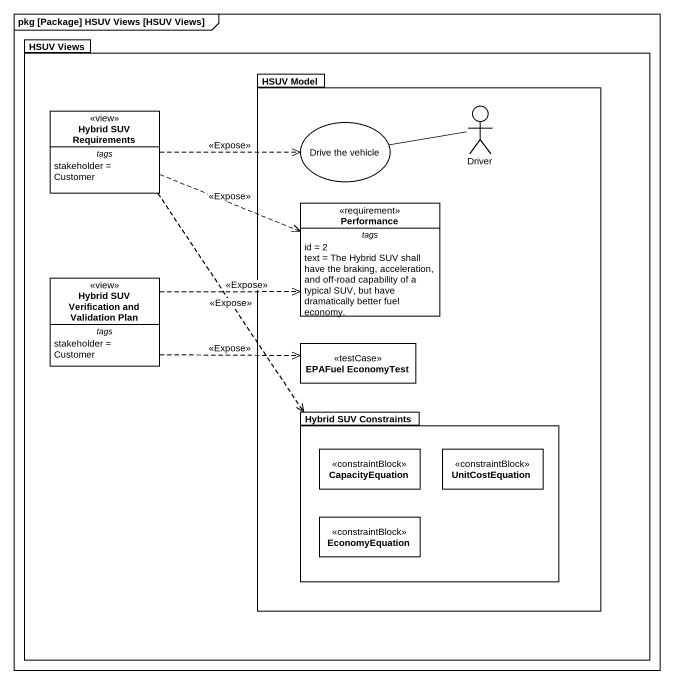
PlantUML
@startuml
mainframe pkg [Package] HSUV Views [HSUV Views]
allowmixing
hide circle
hide empty members
package "HSUV Views" as HSUV_Views {
  package "HSUV Model" as HSUV_Model {
    usecase "Drive the vehicle" as Drive_the_vehicle
    actor Driver
    class Performance <<requirement>> {
      -- tags --
      id = 2
      text = The Hybrid SUV shall have the braking, acceleration, and off-road capability of a typical SUV, but have dramatically better fuel economy.
    }
    class "EPAFuel EconomyTest" as EPAFuel_EconomyTest <<testCase>>
    package "Hybrid SUV Constraints" as Hybrid_SUV_Constraints {
      class CapacityEquation <<constraintBlock>>
      class UnitCostEquation <<constraintBlock>>
      class EconomyEquation <<constraintBlock>>
    }
  }
  class "Hybrid SUV Requirements" as Hybrid_SUV_Requirements <<view>> {
    -- tags --
    stakeholder = Customer
  }
  class "Hybrid SUV Verification and Validation Plan" as Hybrid_SUV_Verification_and <<view>> {
    -- tags --
    stakeholder = Customer
  }
}
Hybrid_SUV_Requirements .right.> Drive_the_vehicle : <<Expose>>
Hybrid_SUV_Requirements .right.> Performance : <<Expose>>
Hybrid_SUV_Requirements ..> Hybrid_SUV_Constraints : <<Expose>>
Driver -left- Drive_the_vehicle
Hybrid_SUV_Verification_and .right.> Performance : <<Expose>>
Hybrid_SUV_Verification_and .right.> EPAFuel_EconomyTest : <<Expose>>
@enduml
